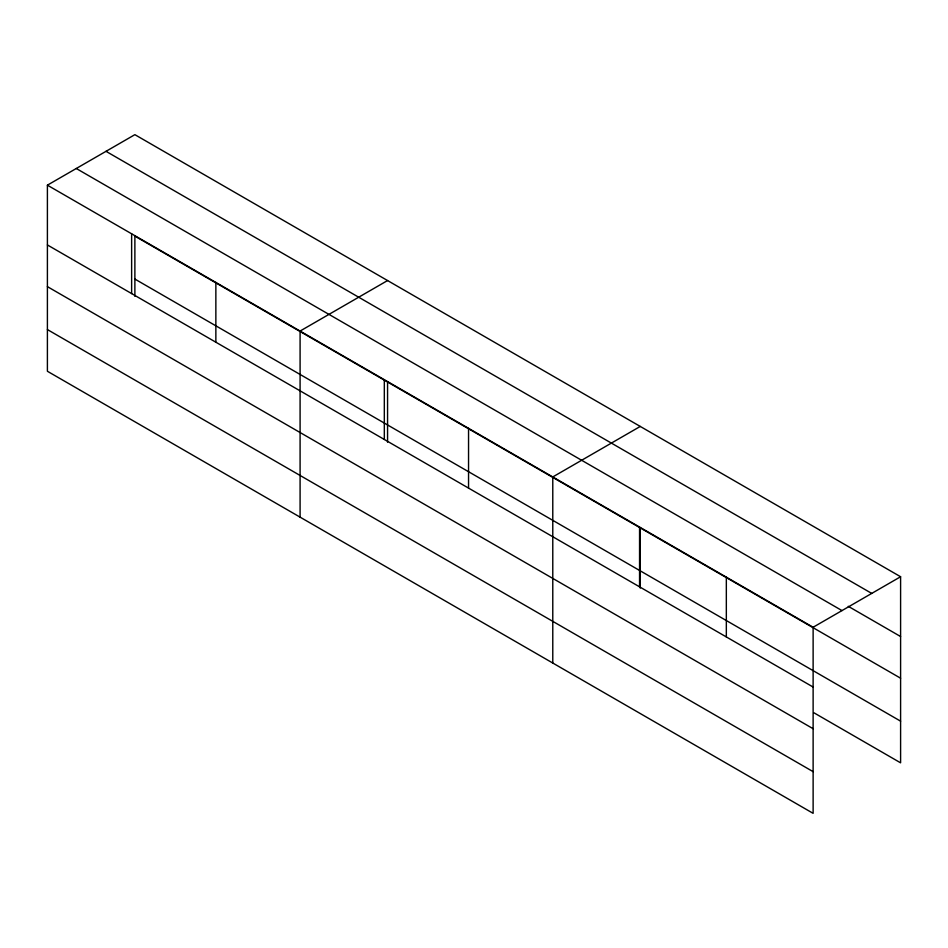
<?xml version="1.0" encoding="UTF-8"?>
<svg xmlns="http://www.w3.org/2000/svg" width="948" height="948" viewBox="0 0 948 948"><rect width="100%" height="100%" fill="white"/><g stroke="black" fill="none" stroke-linecap="round" stroke-linejoin="round"><path stroke-width="1.42" d="M47.4 185.168L813.123 627.256L813.123 813.337L47.4 371.261L47.4 185.168L134.877 134.663L900.6 576.74L900.6 762.832L813.822 712.73M387.566 280.549L300.089 331.053L300.089 517.146M640.255 426.434L552.779 476.939L552.779 663.031M813.123 627.256L900.6 576.74M106.01 151.325L871.733 593.412M848.27 606.317L900.6 636.535M76.267 168.495L841.99 610.583M900.6 678.211L134.877 236.123L134.877 296.321M134.877 279.067L900.6 721.155M47.4 244.951L813.123 687.039M47.4 286.64L813.123 728.716M47.4 329.572L813.123 771.66M726.334 577.142L726.334 636.938M640.255 527.906L640.255 588.092M639.556 527.041L639.556 586.836M468.549 428.318L468.549 488.101M387.566 382.02L387.566 442.206M384.319 379.686L384.319 439.469M215.86 282.421L215.86 342.216M131.63 233.801L131.63 293.584"/></g></svg>
